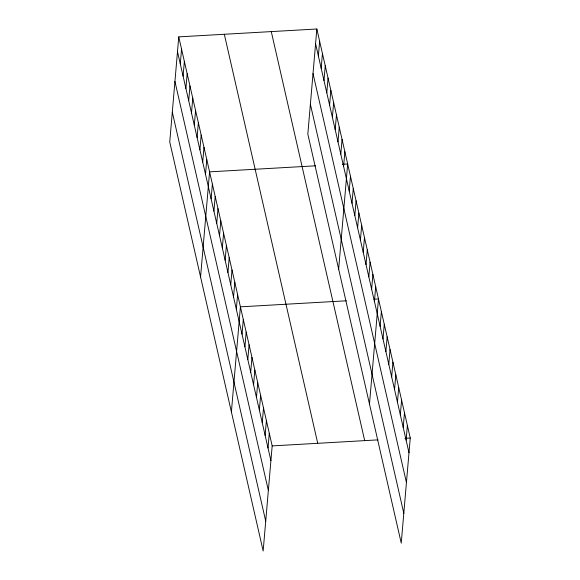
<?xml version="1.0" encoding="UTF-8"?>
<svg xmlns="http://www.w3.org/2000/svg" width="580" height="580" viewBox="0 0 580 580"><rect width="100%" height="100%" fill="white"/><g stroke="black" fill="none" stroke-linecap="round" stroke-linejoin="round"><path stroke-width="0.87" d="M178.756 36.873L169.744 141.969L263.161 551L272.172 445.904L178.756 36.873L316.839 29L410.256 438.03L401.244 543.126L307.828 134.096L316.839 29M180.293 63.872L181.554 49.148M183.099 76.147L184.36 61.415M185.897 88.414L187.159 73.689M188.703 100.688L189.964 85.956M191.501 112.962L192.763 98.23M194.307 125.229L195.569 110.497M197.106 137.504L198.367 122.772M199.911 149.77L201.173 135.038M202.71 162.045L203.979 147.313M205.516 174.312L206.777 159.58M200.571 276.95L209.583 171.854L315.498 165.815M211.12 198.853L212.381 184.121M213.926 211.127L215.187 196.395M216.724 223.394L217.986 208.669M219.53 235.668L220.792 220.936M222.329 247.936L223.59 233.211M225.134 260.21L226.396 245.478M227.933 272.484L229.201 257.752M230.738 284.751L232 270.019M233.537 297.025L234.806 282.293M236.343 309.292L237.604 294.56M231.398 411.93L240.41 306.834L346.332 300.795M242.034 334.211L243.295 319.478M244.919 346.847L246.181 332.123M247.805 359.491L249.074 344.759M250.698 372.135L251.959 357.403M253.583 384.779L254.845 370.047M256.469 397.423L257.73 382.691M259.354 410.067L260.623 395.335M262.247 422.704L263.508 407.979M265.132 435.348L266.394 420.616M268.018 447.992L269.279 433.26M318.376 55.999L319.645 41.274M321.182 68.273L322.444 53.541M323.988 80.54L325.25 65.816M326.786 92.815L328.048 78.082M329.592 105.089L330.854 90.357M332.391 117.356L333.652 102.624M335.196 129.63L336.458 114.898M337.995 141.897L339.256 127.165M340.801 154.171L342.062 139.439M343.599 166.438L344.868 151.706M338.655 269.077L347.666 163.981L342.309 164.285M349.211 190.98L350.472 176.255M352.009 203.254L353.271 188.522M354.815 215.521L356.076 200.796M357.613 227.795L358.875 213.063M360.419 240.069L361.681 225.337M363.218 252.336L364.479 237.604M366.024 264.611L367.285 249.879M368.822 276.877L370.091 262.145M371.628 289.152L372.889 274.42M374.426 301.419L375.695 286.687M369.482 404.057L378.493 298.961L374.027 299.215M380.117 326.337L381.379 311.605M383.01 338.974L384.272 324.249M385.896 351.618L387.157 336.886M388.781 364.262L390.043 349.53M391.667 376.906L392.935 362.174M394.56 389.55L395.821 374.818M397.445 402.194L398.707 387.462M400.33 414.83L401.592 400.106M403.216 427.474L404.485 412.742M406.109 440.118L407.37 425.387M272.172 445.904L378.087 439.865M404.898 438.335L410.256 438.03M315.578 43.732L408.994 452.762M313.019 73.551L406.435 482.582M310.387 104.277L403.803 513.307M271.273 31.595L364.689 440.626M224.322 34.278L317.738 443.309M177.487 51.606L270.904 460.636M174.935 81.425L268.351 490.455M172.303 112.15L265.72 521.181"/></g></svg>
